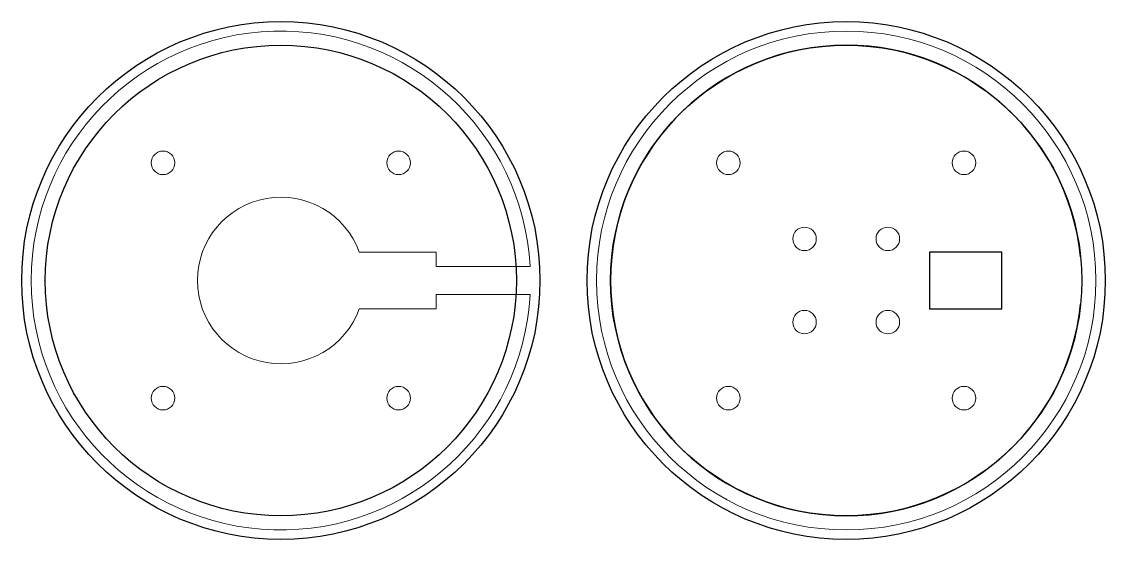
# Model space of a CAD drawing. Header units: millimetres. Extents: x -58 to 58, y -28 to 28.
import ezdxf

# ---------------------------------------------------------------- set-up
doc = ezdxf.new("R2010")
doc.units = ezdxf.units.MM
doc.layers.get('0').update_dxf_attribs({"lineweight": 0})
doc.layers.add('grav1.5mm', color=4, linetype='Continuous')
doc.layers.add('grav2.5mm', color=3, linetype='Continuous')
doc.layers.add('holes', color=1, linetype='Continuous', lineweight=0)

msp = doc.modelspace()

# ---------------------------------------------------------------- linework, layer by layer
at = {"flags": 128}
msp.add_lwpolyline([(-13.5, -3), (-13.5, -1.5), (-3.54, -1.5, -35.305009), (-3.54, 1.5), (-13.5, 1.5), (-13.5, 3), (-21.67, 3, 5.725338), (-21.67, -3), (-13.5, -3)], format="xyb", dxfattribs=at)
msp.add_circle((30, 0), 26.5)
at = {"layer": 'grav1.5mm', "flags": 128}
msp.add_lwpolyline([(46.5, -3), (46.5, 3), (38.85, 3), (38.85, -3), (46.5, -3)], dxfattribs=at)
at = {"layer": 'grav2.5mm'}
for centre, radius in [((-30, 0), 27.5), ((30, 0), 27.5), ((-30, 0), 25), ((30, 0), 25)]:
    msp.add_circle(centre, radius, dxfattribs=at)
msp.add_arc((30, 0), 25, 5.7392, 354.2608, dxfattribs=at)
at = {"layer": 'holes'}
for centre in [(-42.5, 12.5), (-17.5, 12.5), (17.5, 12.5), (42.5, 12.5), (25.58, 4.42), (34.42, 4.42), (25.58, -4.42), (34.42, -4.42), (-42.5, -12.5), (-17.5, -12.5), (17.5, -12.5), (42.5, -12.5)]:
    msp.add_circle(centre, 1.25, dxfattribs=at)

doc.saveas('drawing.dxf')
